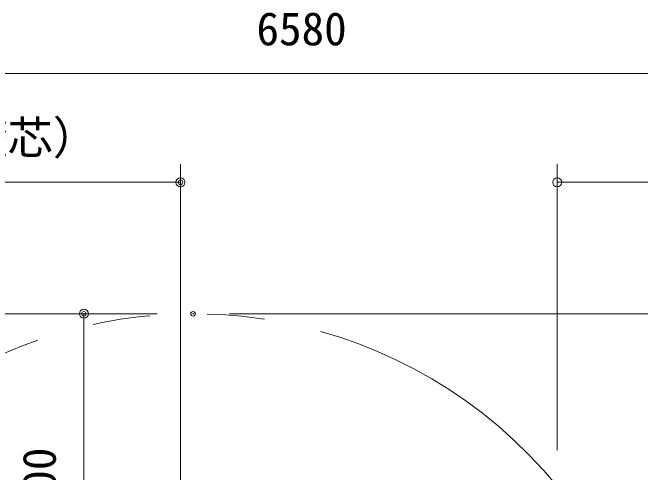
# Model space of a CAD drawing. Units: millimetres, scale not verified. Extents: x 0 to 420, y 0 to 297.
# Drawn here: x 338.79 to 373.49, y 115.97 to 141.39 of the extents above; entities that cross this region are included whole.
import ezdxf
from ezdxf.enums import TextEntityAlignment as Align

# ---------------------------------------------------------------- set-up
doc = ezdxf.new("R2010")
doc.units = ezdxf.units.MM
doc.header["$LTSCALE"] = 0.5
doc.header["$PDMODE"] = 32
doc.header["$PDSIZE"] = 0.25
doc.linetypes.add('USER2', pattern=[63.5, 31.75, -6.35, 6.35, -6.35, 6.35, -6.35])
doc.layers.add('LY_6', color=7, linetype='Continuous', lineweight=0)
doc.styles.add('ＭＳ ゴシック', font='')
doc.styles.get('ＭＳ ゴシック').set_extended_font_data('MS Gothic')

# ---------------------------------------------------------------- blocks, each defined once
blk = doc.blocks.new('-016-_DOTBLANK')
at = {"color": 7, "linetype": 'Continuous', "lineweight": 0}
blk.add_line((-0.5, 0), (-1, 0), dxfattribs=at)
blk.add_circle((0, 0), 0.5, dxfattribs=at)

msp = doc.modelspace()

# ---------------------------------------------------------------- linework, layer by layer
at = {"layer": 'LY_6'}
for p, q in [((322.7609, 138.029), (388.5604, 138.029)), ((348.0668, 103.748), (348.0668, 133.0085)), ((368.8854, 117.2006), (368.8854, 133.0085)), ((322.7609, 132.0085), (348.0668, 132.0085)), ((368.8854, 132.0085), (388.5604, 132.0085)), ((346.7697, 124.738), (308.2385, 124.738)), ((346.7697, 124.738), (315.6548, 124.738)), ((346.7612, 124.738), (341.7277, 124.738)), ((342.7277, 106.738), (342.7277, 124.738)), ((350.7697, 124.738), (400.1024, 124.738))]:
    msp.add_line(p, q, dxfattribs=at)
at = {"layer": 'LY_6', "linetype": 'USER2'}
msp.add_arc((348.7612, 98.7377), 26.0003, 39.28542, 278.68616, dxfattribs=at)
at = {"layer": 'LY_6'}
for p in [(348.0668, 132.0085), (342.7277, 124.738), (348.7612, 124.738), (348.7697, 124.738), (348.7697, 124.738), (348.7697, 124.738)]:
    msp.add_point(p, dxfattribs=at)

# ---------------------------------------------------------------- block references
at = {"layer": 'LY_6', "xscale": 0.5, "yscale": 0.5}
msp.add_blockref('-016-_DOTBLANK', (348.0668, 132.0085), dxfattribs=at)
for p, rotation in [((368.8854, 132.0085), 180), ((342.7277, 124.738), 90)]:
    msp.add_blockref('-016-_DOTBLANK', p, dxfattribs=dict(at, rotation=rotation))

# ---------------------------------------------------------------- texts
at = {"layer": 'LY_6', "style": 'ＭＳ ゴシック'}
for s, p in [('6580', (352.2652, 139.029)), ('2530（基礎芯）', (326.02, 133.0085))]:
    msp.add_text(s, height=1.833, dxfattribs=at).set_placement(p, align=Align.BOTTOM_LEFT)
msp.add_text('1800', height=1.833, rotation=90, dxfattribs=at).set_placement((341.7277, 112.3517), align=Align.BOTTOM_LEFT)

doc.saveas('drawing.dxf')
